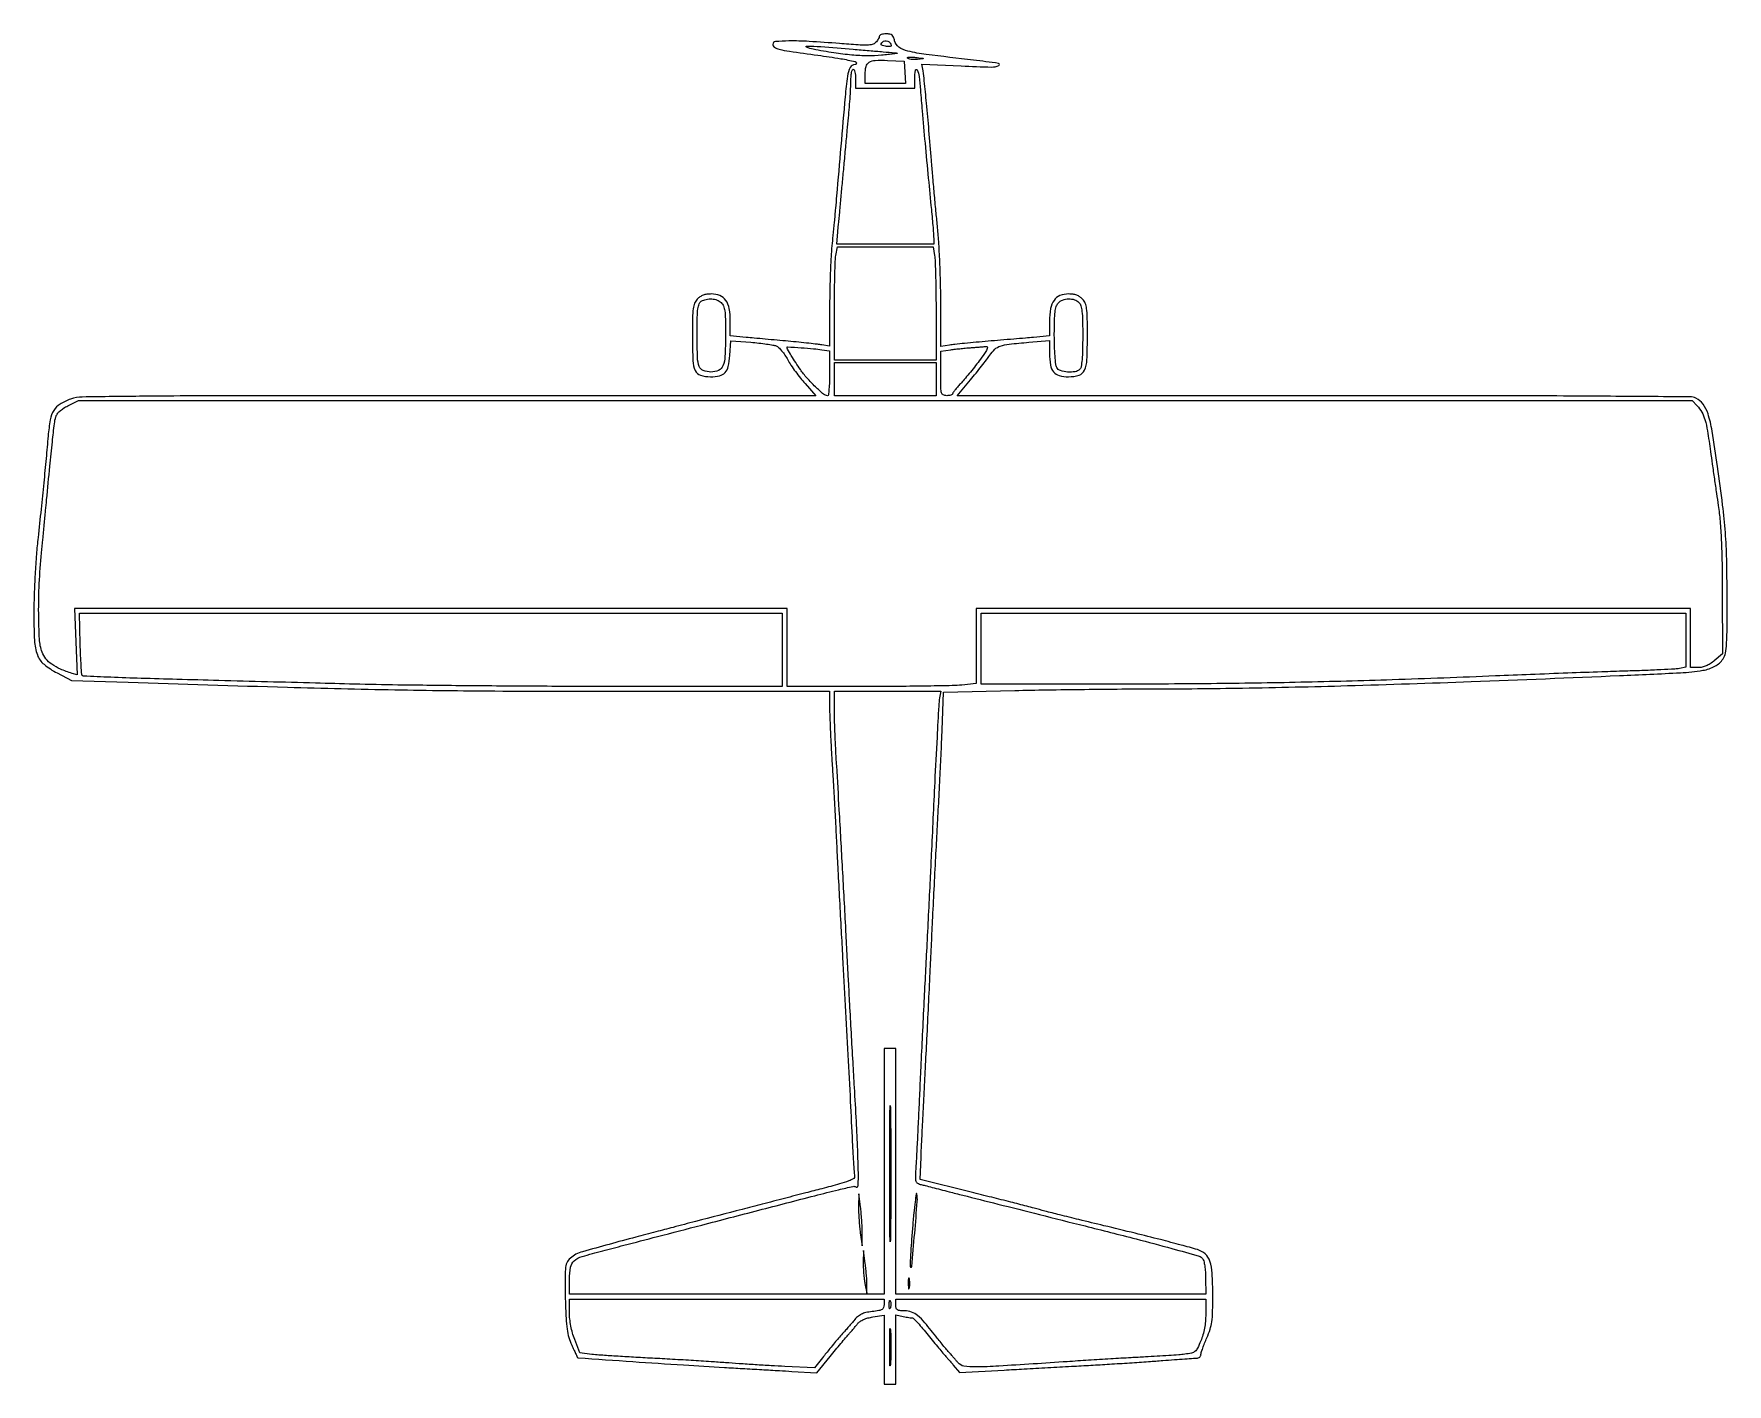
# Model space of a CAD drawing. Extents: x 23 to 201, y 13 to 268.
# Drawn here: x 36.9 to 97.5, y 134.3 to 182.6 of the extents above; entities that cross this region are included whole.
import ezdxf

# ---------------------------------------------------------------- set-up
doc = ezdxf.new("R2010")
doc.units = 0
doc.header["$MEASUREMENT"] = 0

msp = doc.modelspace()

# ---------------------------------------------------------------- linework, layer by layer
for points in [[(67.1724, 182.476157, -0.10032), (67.163527, 182.432378, -0.033437), (67.133955, 182.373695, -0.03172), (67.091608, 182.311406, -0.03124), (67.041522, 182.254636, -0.137019), (66.922854, 182.187781, -0.05322), (66.73438, 182.162302, -0.023995), (66.413277, 182.168708, -0.003329), (65.748534, 182.218379, 0.005404), (64.65984, 182.295189, 0.017697), (63.938663, 182.312672, 0.018484), (63.455014, 182.289383, 0.389508), (63.3654, 182.191801, 0.259226), (63.422882, 182.088379, 0.079777), (63.59341, 182.016882, 0.023341), (63.959598, 181.946032, 0.001716), (64.9728, 181.802205, -0.005755), (65.792091, 181.679144, -0.020844), (66.308388, 181.573258, -0.338696), (66.354079, 181.516022, -0.416944), (66.309083, 181.469573, 0.27601), (66.133002, 181.361652, 0.085636), (66.033885, 181.053795, 0.013498), (65.949919, 180.318035, 0.000302), (65.644062, 176.7717, -0.001152), (65.604889, 176.326357, -0.000817), (65.558967, 175.826818, -0.000824), (65.513542, 175.349877, -0.001748), (65.476461, 174.980681, 0.012361), (65.445375, 174.587384, 0.004303), (65.419494, 174.01961, 0.004271), (65.401713, 173.393756, 0.004966), (65.3958, 172.798397), (65.3958, 171.391933), (65.12085, 171.438873, 0.012953), (64.960623, 171.461974, 0.002189), (64.653303, 171.49682, 0.002392), (64.291745, 171.534464, 0.002125), (63.9153, 171.570223, -0.000185), (63.51717, 171.606484, -0.000151), (63.090318, 171.645651, -0.000152), (62.696876, 171.681992, -0.000395), (62.41365, 171.708465), (61.8426, 171.762297), (61.8426, 172.288639, 0.042008), (61.80487, 172.736933, 0.111001), (61.683446, 173.033147, 0.145988), (61.471479, 173.201334, 0.095493), (61.162955, 173.2608, 0.034321), (61.003868, 173.249867, 0.05417), (60.871297, 173.216656, 0.060144), (60.759166, 173.159154, 0.056757), (60.661496, 173.075648, 0.091864), (60.567051, 172.927262, 0.063992), (60.516697, 172.734715, 0.02834), (60.493993, 172.416884, 0.003662), (60.489, 171.73516, 0.009784), (60.50587, 170.873138, 0.096258), (60.588667, 170.521204, 0.21366), (60.775289, 170.355259, 0.076606), (61.135142, 170.2998, 0.054228), (61.462127, 170.335368, 0.155409), (61.657538, 170.448567, 0.132187), (61.769997, 170.667488, 0.034886), (61.826175, 171.060578), (61.864491, 171.590292), (62.580401, 171.532203, -0.007008), (62.868085, 171.504797, -0.008174), (63.14046, 171.470477, -0.007364), (63.369457, 171.434364, -0.048082), (63.481665, 171.403643, -0.100489), (63.568222, 171.348938, -0.026811), (63.680325, 171.229387, -0.026058), (63.795748, 171.076779, -0.024256), (63.89767, 170.90939, 0.02113), (64.013674, 170.716166, 0.010804), (64.174477, 170.483398, 0.010715), (64.350779, 170.250317, 0.015826), (64.5161, 170.054304), (64.90388, 169.623), (51.751376, 169.623, 0.000268), (44.345056, 169.619031, 0.002035), (40.854063, 169.601083, 0.001599), (38.666484, 169.573936, 0.081071), (38.246298, 169.498604, 0.052833), (37.870606, 169.31955, 0.118436), (37.648683, 169.097319, 0.092135), (37.520104, 168.761012, 0.023976), (37.442727, 168.1848, -0.001906), (37.370685, 167.380709, -0.001481), (37.286391, 166.506535, -0.001373), (37.189905, 165.562368, -0.001102), (37.081061, 164.547, 0.00828), (37.025722, 163.950015, 0.00489), (36.97844, 163.2357, 0.004891), (36.945173, 162.52134, 0.008357), (36.933209, 161.9244, 0.011562), (36.954307, 160.858778, 0.079003), (37.058657, 160.345581, 0.13137), (37.296711, 160.011791, 0.05405), (37.764666, 159.703839), (38.2815, 159.438672), (40.3119, 159.371469, 0.000903), (46.001041, 159.193448, 0.002786), (49.847438, 159.101486, 0.003171), (53.421149, 159.058632, 0.001476), (58.05675, 159.046128), (65.3958, 159.048), (65.3958, 158.457527, 0.008404), (65.400998, 158.148298, 0.002462), (65.419308, 157.673442, 0.002472), (65.44519, 157.139191, 0.00265), (65.475826, 156.617477, -0.001528), (65.512961, 156.008459, -0.00064), (65.559406, 155.188236, -0.000633), (65.606852, 154.310748, -0.000823), (65.647977, 153.5067, 0.000651), (65.691899, 152.64217, 0.000345), (65.748462, 151.570946, 0.000344), (65.807811, 150.475657, 0.000533), (65.860687, 149.5305, -0.000634), (65.956969, 147.803206, -0.000594), (66.05103, 146.037761, -0.000617), (66.135987, 144.367039, -0.000971), (66.204404, 142.9317, 0.002576), (66.226334, 142.500731, 0.003608), (66.250683, 142.116017, 0.002171), (66.274914, 141.792531, 0.04768), (66.291339, 141.699307, -0.336484), (66.258755, 141.617605, -0.044466), (66.080216, 141.530639, -0.023372), (65.749973, 141.422055, -0.004156), (65.121645, 141.253145, -0.000046), (64.543002, 141.102793, -0.000021), (63.785065, 140.905962, -0.00002), (62.985392, 140.698363, -0.000028), (62.2656, 140.511576, 0.000046), (60.603387, 140.080164, 0.000327), (59.79515, 139.869749, 0.000571), (59.183506, 139.709341, 0.000344), (58.4586, 139.517809, 0.003668), (56.552526, 138.997795, 0.112192), (56.121596, 138.763985, 0.205759), (55.944951, 138.392983, 0.017256), (55.940596, 137.306797, 0.004921), (55.96825, 136.621664, 0.022247), (56.00607, 136.223363, 0.036275), (56.068336, 135.933615, 0.036345), (56.171796, 135.6561, 0.000703), (56.246814, 135.492921, 0.001109), (56.311686, 135.353147, 0.000249), (56.368955, 135.230628, 0.047656), (56.375951, 135.21877, 0.221973), (56.407491, 135.201305, 0.00004), (58.361956, 135.066704, 0.001027), (60.171973, 134.945928, 0.001944), (61.6311, 134.857272, -0.00011), (62.279546, 134.82026, -0.000091), (62.968802, 134.78064, -0.000092), (63.599761, 134.744138, -0.000251), (64.046579, 134.717982), (64.939259, 134.665275), (65.410958, 135.245288, -0.001526), (65.605369, 135.482856, -0.001568), (65.799451, 135.717049, -0.001516), (65.969021, 135.919116, -0.006651), (66.071102, 136.0368, 0.003674), (66.153583, 136.130753, 0.002525), (66.245782, 136.23844, 0.002545), (66.333486, 136.343005, 0.005178), (66.401132, 136.426234, -0.077315), (66.486811, 136.505152, -0.043992), (66.610579, 136.573104, -0.038323), (66.764623, 136.627173, -0.028032), (66.942159, 136.664068), (67.3416, 136.723967), (67.3416, 135.492084), (67.3416, 134.2602), (67.5531, 134.2602), (67.7646, 134.2602), (67.7646, 135.497475), (67.7646, 136.73475), (68.028975, 136.681875, 0.004288), (68.134922, 136.661629, 0.005199), (68.234615, 136.644532, 0.00443), (68.318697, 136.631774, 0.035446), (68.357776, 136.629, -0.206275), (68.397453, 136.611904, -0.004181), (68.548992, 136.448828, -0.009149), (68.723474, 136.250725, -0.005934), (68.918251, 136.01565, 0.001128), (69.114835, 135.773699, 0.00149), (69.295137, 135.554145, 0.001069), (69.447223, 135.370871, 0.014566), (69.504688, 135.305869, -0.007917), (69.553573, 135.252032, -0.0018), (69.634645, 135.159185, -0.001863), (69.727361, 135.05142, -0.00181), (69.820165, 134.941935), (70.045253, 134.674433), (71.633277, 134.763354, -0.000008), (72.351685, 134.80357, -0.000005), (73.202141, 134.851156, -0.000005), (74.046402, 134.898379, -0.000008), (74.7441, 134.937385, 0.001408), (75.403852, 134.976123, 0.001066), (76.127614, 135.022214, 0.001078), (76.806891, 135.068397, 0.002509), (77.315535, 135.106647, -0.001104), (77.728637, 135.138881, -0.001493), (78.102228, 135.16608, -0.001002), (78.415902, 135.187344, -0.016422), (78.521085, 135.1908, 0.077825), (78.581029, 135.200187, 0.090243), (78.631906, 135.227368, 0.10078), (78.665919, 135.267811, 0.125239), (78.678, 135.315288, -0.07511), (78.689173, 135.389244, -0.009401), (78.740128, 135.54369, -0.010893), (78.808515, 135.72578, -0.008835), (78.8895, 135.918015, 0.026808), (79.004767, 136.22168, 0.043054), (79.066023, 136.491646, 0.028444), (79.093844, 136.8378, 0.005832), (79.101, 137.451324, 0.01411), (79.079123, 138.226422, 0.067335), (78.995277, 138.66028, 0.126009), (78.828791, 138.916587, 0.115482), (78.554407, 139.071543, 0.005544), (77.969997, 139.235208, 0.0028), (77.230014, 139.429185, 0.002308), (76.321674, 139.657402, 0.001274), (75.2094, 139.9284, -0.000751), (74.315272, 140.145259, -0.001584), (73.622203, 140.316787, -0.001977), (73.088553, 140.452901, -0.005442), (72.7137, 140.554458, 0.006048), (72.453275, 140.624676, 0.000728), (71.877092, 140.771684, 0.000866), (71.19175, 140.944216, 0.000713), (70.459672, 141.126058), (68.628644, 141.5781), (68.664915, 142.3818, -0.00095), (68.686236, 142.835097, -0.000189), (68.726193, 143.645248, -0.0002), (68.773448, 144.588467, -0.000186), (68.822584, 145.5543, 0.000368), (68.87571, 146.606078, 0.000245), (68.935102, 147.811269, 0.000247), (68.991563, 148.980406, 0.000484), (69.03515, 149.9112, -0.000739), (69.078675, 150.830662, -0.0004), (69.134784, 151.961428, -0.000399), (69.193733, 153.112259, -0.00063), (69.246306, 154.0989, 0.000778), (69.296216, 155.040774, 0.000628), (69.346962, 156.052251, 0.000635), (69.391434, 156.985787, 0.001639), (69.420472, 157.659806), (69.474652, 159.021111), (72.017407, 159.076856, -0.001598), (73.163411, 159.098315, -0.000987), (74.511227, 159.116583, -0.000989), (75.84323, 159.129372, -0.001777), (76.936331, 159.133818, 0.00425), (80.168411, 159.162948, 0.002726), (83.919424, 159.249101, 0.002292), (88.34312, 159.395135, 0.001333), (93.651379, 159.60891, 0.002104), (95.825899, 159.71146, 0.027376), (96.630763, 159.797155, 0.082961), (97.061856, 159.943061, 0.12537), (97.352653, 160.209298, 0.098499), (97.43459, 160.412283, 0.030831), (97.475899, 160.739308, 0.014551), (97.495307, 161.295047, 0.001933), (97.497591, 162.470588, 0.005274), (97.481391, 163.769733, 0.012767), (97.434811, 164.728432, 0.012234), (97.338049, 165.707137, 0.004487), (97.155124, 167.085, 0.005237), (96.96076, 168.358651, 0.035906), (96.813996, 168.975206, 0.080752), (96.639061, 169.322485, 0.12959), (96.383737, 169.531191, 0.105261), (96.16864, 169.578789, 0.000283), (93.140986, 169.601377, 0.001331), (89.163383, 169.618213, 0.000393), (83.067921, 169.623), (69.953604, 169.623), (70.43323, 170.188356, 0.005256), (70.632064, 170.427788, 0.00474), (70.832879, 170.679684, 0.004753), (71.008577, 170.90887, 0.014987), (71.120219, 171.067059, -0.060008), (71.301871, 171.280774, -0.107097), (71.499681, 171.39749, -0.053419), (71.813558, 171.465359, -0.006313), (72.525164, 171.532152), (73.2636, 171.592068), (73.2636, 171.133958, 0.038632), (73.295736, 170.718663, 0.132562), (73.404604, 170.473588, 0.159715), (73.607999, 170.342524, 0.064002), (73.9404, 170.2998, 0.077095), (74.31544, 170.357973, 0.211831), (74.511404, 170.531679, 0.097065), (74.599065, 170.898588, 0.01025), (74.6172, 171.783172, 0.003925), (74.612098, 172.433079, 0.029253), (74.589219, 172.740907, 0.064722), (74.538764, 172.9291, 0.089946), (74.444704, 173.075648, 0.056757), (74.347034, 173.159154, 0.060144), (74.234903, 173.216656, 0.05417), (74.102332, 173.249867, 0.034321), (73.943245, 173.2608, 0.095493), (73.634721, 173.201334, 0.145988), (73.422754, 173.033147, 0.111001), (73.30133, 172.736933, 0.042008), (73.2636, 172.288639), (73.2636, 171.762297), (72.69255, 171.709491, -0.001226), (72.40185, 171.683328, -0.000415), (71.978605, 171.646636, -0.000413), (71.510744, 171.606856, -0.000474), (71.064, 171.569669, 0.001945), (70.635869, 171.532764, 0.002178), (70.223948, 171.493832, 0.002001), (69.873444, 171.457746, 0.011634), (69.68925, 171.433691), (69.372, 171.384728), (69.372, 172.960918, 0.006351), (69.363258, 173.649141, 0.004612), (69.336736, 174.414734, 0.004659), (69.298082, 175.141017, 0.010167), (69.251953, 175.696704, -0.00189), (69.199148, 176.2263, -0.001093), (69.139444, 176.863586, -0.001092), (69.082335, 177.503243, -0.001834), (69.03752, 178.0407, 0.00154), (68.94884, 179.111846, 0.002053), (68.86129, 180.084296, 0.001715), (68.782704, 180.889226, 0.015462), (68.736229, 181.240137), (68.697115, 181.478574), (70.104891, 181.417801, 0.003787), (71.187284, 181.379284, 0.118724), (71.446949, 181.434181, 0.743336), (71.43541, 181.509339, 0.006031), (70.539008, 181.624667, -0.002484), (68.849515, 181.829858, -0.028841), (68.194674, 181.951385, -0.089335), (67.871627, 182.0954, -0.191552), (67.721272, 182.317682, 0.038492), (67.68198, 182.447855, 0.128355), (67.630142, 182.519642, 0.131781), (67.5507, 182.555885, 0.041517), (67.419478, 182.5668, 0.034888), (67.324844, 182.560189, 0.053079), (67.244979, 182.540174, 0.069238), (67.190117, 182.51092, 0.24013)], [(67.5954, 182.145173, -0.309481), (67.580868, 182.123944, -0.06489), (67.534737, 182.112622, -0.047284), (67.468051, 182.111517, -0.027746), (67.388887, 182.122141, -0.022943), (67.285371, 182.146899, -0.169825), (67.244628, 182.175806, -0.286712), (67.242365, 182.214222, -0.061134), (67.283137, 182.271125, -0.172399), (67.369656, 182.316776, -0.132636), (67.47644, 182.303937, -0.131273), (67.56303, 182.238866, -0.167875)], [(66.2418, 182.0169, -0.000525), (66.815333, 181.968497, -0.000805), (67.312254, 181.925229, -0.000264), (67.742319, 181.886855, -0.022754), (67.8069, 181.878082, -0.839171), (67.806844, 181.868867, -0.007707), (67.680264, 181.849353, -0.007105), (67.49474, 181.826353, -0.003447), (67.257, 181.801963, -0.026801), (66.755311, 181.781003, -0.018995), (66.192434, 181.809069, -0.016373), (65.549596, 181.886939, -0.010272), (64.8036, 182.01794, -0.047174), (64.566622, 182.088309, -0.825077), (64.574399, 182.128353, -0.018613), (65.077513, 182.109253, -0.001994)], [(68.536392, 181.653295, -0.025173), (68.421761, 181.647297, -0.029893), (68.313568, 181.653561, -0.031019), (68.224879, 181.669664, -0.136784), (68.179047, 181.695513, -0.511236), (68.18282, 181.718924, -0.091051), (68.233423, 181.733706, -0.038713), (68.332325, 181.736201, -0.01636), (68.464755, 181.724933, -0.000817), (68.713907, 181.695084, -0.167679), (68.735782, 181.684433, -0.62942), (68.732147, 181.674095, -0.001624)], [(66.3264, 180.9594), (66.3264, 180.621), (67.3839, 180.621), (68.4414, 180.621), (68.4414, 180.9594, -0.035569), (68.463169, 181.265021, -0.732991), (68.522753, 181.274853, -0.085064), (68.596231, 181.036941, -0.014062), (68.645157, 180.55755, 0.003372), (68.704992, 179.814278, 0.000954), (68.808163, 178.657877, 0.000993), (68.924924, 177.404309, 0.001381), (69.034814, 176.282218, -0.002292), (69.066742, 175.949961, -0.002731), (69.093705, 175.636289, -0.002362), (69.113745, 175.371586, -0.017711), (69.1182, 175.245868), (69.1182, 175.0374), (67.383161, 175.0374), (65.648122, 175.0374), (65.689245, 175.48155, -0.00017), (65.712704, 175.733976, -0.000032), (65.755535, 176.192851, -0.000035), (65.805605, 176.728503, -0.000032), (65.857164, 177.2793, 0.00002), (65.912064, 177.865638, 0.000015), (65.972226, 178.508644, 0.000015), (66.02864, 179.111987, 0.000035), (66.070811, 179.5635, 0.003563), (66.104043, 179.949256, 0.003472), (66.132083, 180.33878, 0.003424), (66.151996, 180.681315, 0.01295), (66.157432, 180.89595, -0.019832), (66.163455, 181.049978, -0.032062), (66.182119, 181.179757, -0.034075), (66.208889, 181.274611, -0.316915), (66.2418, 181.2978, -0.295869), (66.274551, 181.276561, -0.04382), (66.301549, 181.198395, -0.037669), (66.320276, 181.089087, -0.023598)], [(68.086485, 181.19205), (68.112271, 180.7902), (67.388535, 180.7902), (66.6648, 180.7902), (66.6648, 181.11168, -0.059168), (66.698814, 181.398109, -0.195274), (66.807466, 181.549632, -0.130361), (67.02436, 181.617618, -0.021425), (67.467568, 181.618348), (68.0607, 181.5939)], [(69.1485, 174.63555, -0.031625), (69.169183, 174.430604, -0.002768), (69.185808, 173.908254, -0.003624), (69.197682, 173.28441, -0.00281), (69.201869, 172.60515), (69.2028, 170.892), (67.3839, 170.892), (65.565, 170.892), (65.565931, 172.60515, -0.00281), (65.570118, 173.28441, -0.003624), (65.581992, 173.908254, -0.002768), (65.598617, 174.430604, -0.031625), (65.6193, 174.63555), (65.671739, 174.9528), (67.3839, 174.9528), (69.096061, 174.9528)], [(61.518689, 172.951588, -0.11639), (61.600765, 172.832512, -0.060526), (61.645807, 172.656742, -0.028657), (61.667041, 172.364983, -0.004496), (61.670709, 171.788338, -0.010273), (61.653143, 171.030509, -0.082867), (61.581128, 170.691101, -0.195266), (61.426171, 170.528103, -0.106653), (61.152243, 170.469, -0.091702), (60.876109, 170.520073, -0.215201), (60.731635, 170.665802, -0.082187), (60.670031, 170.980795, -0.007283), (60.6582, 171.793016, -0.00368), (60.662892, 172.4304, -0.026833), (60.68377, 172.735278, -0.061587), (60.726673, 172.906836, -0.170452), (60.80625, 173.000224, -0.078706), (60.983814, 173.06916, -0.070465), (61.181064, 173.083494, -0.072649), (61.368797, 173.042851, -0.09461)], [(74.315057, 172.958657, -0.130368), (74.382911, 172.841813, -0.03937), (74.421628, 172.638472, -0.022545), (74.442552, 172.313858, -0.004822), (74.448, 171.748877, -0.006025), (74.442156, 171.263857, -0.015462), (74.422862, 170.913543, -0.015916), (74.393234, 170.663135, -0.160302), (74.34648, 170.57052, -0.15363), (74.174404, 170.480821, -0.062757), (73.908089, 170.467415, -0.063573), (73.653485, 170.519563, -0.189831), (73.520377, 170.632638, -0.09588), (73.485924, 170.743927, -0.008368), (73.458526, 171.039887, -0.010746), (73.439193, 171.396991, -0.008149), (73.4328, 171.789227, -0.005413), (73.438487, 172.314538, -0.024941), (73.460228, 172.61797, -0.044357), (73.501483, 172.811479, -0.10965), (73.572812, 172.936889, -0.118575), (73.730153, 173.044343, -0.083649), (73.941035, 173.086264, -0.083894), (74.153409, 173.056752, -0.12056)], [(65.12085, 171.265353), (65.3958, 171.222733), (65.3958, 170.422867, -0.008965), (65.390301, 170.116183, -0.014857), (65.373344, 169.857961, -0.008542), (65.349853, 169.649786, -0.376787), (65.319354, 169.623, -0.179098), (65.181565, 169.673991, -0.014125), (64.887601, 169.94086, -0.020017), (64.587681, 170.253025, -0.028887), (64.350716, 170.5536, -0.008723), (64.182362, 170.803735, -0.009049), (64.024945, 171.056575, -0.004743), (63.89077, 171.285954, -0.130685), (63.873, 171.352781, -0.433894), (63.892461, 171.370985, -0.000807), (64.377123, 171.337814, -0.005133), (64.821606, 171.302083, -0.015827)], [(70.748463, 170.87085, -0.005509), (70.575548, 170.646714, -0.004488), (70.385616, 170.410441, -0.004535), (70.206776, 170.196009, -0.011809), (70.073115, 170.046, 0.009812), (69.967084, 169.927953, 0.013776), (69.877517, 169.818241, 0.010001), (69.808072, 169.724402, 0.15255), (69.795734, 169.68645, -0.268444), (69.78121, 169.662004, -0.054976), (69.733087, 169.641638, -0.044269), (69.664587, 169.627608, -0.028393), (69.5835, 169.623, -0.109017), (69.460711, 169.650094, -0.222969), (69.398752, 169.724002, -0.061366), (69.375641, 169.892452, -0.003441), (69.372, 170.421516), (69.372, 171.220033), (69.73155, 171.267723, -0.004937), (69.896686, 171.28797, -0.002786), (70.097313, 171.309428, -0.002781), (70.299961, 171.328823, -0.004558), (70.4718, 171.342727, 0.000982), (70.628356, 171.354268, 0.001), (70.783948, 171.366358, 0.00097), (70.919163, 171.377401, 0.004139), (70.999832, 171.38482, -0.411055), (71.037753, 171.354153, -0.142363), (71.02442, 171.277419, -0.040002), (70.934924, 171.126352, -0.007823)], [(96.423618, 169.26345, -0.061349), (96.590041, 169.035297, -0.055604), (96.702799, 168.766031, -0.031401), (96.794035, 168.363142, -0.006206), (96.902901, 167.630435, 0.000983), (96.965593, 167.175878, 0.000612), (97.040787, 166.64324, 0.000614), (97.11622, 166.118219, 0.001115), (97.179389, 165.6891, -0.016066), (97.244065, 165.135297, -0.009335), (97.287862, 164.467181, -0.007369), (97.314492, 163.636661, -0.003541), (97.325401, 162.570839), (97.3323, 160.383178), (97.039396, 160.138589, -0.031555), (96.894925, 160.032664, -0.041248), (96.750234, 159.956021, -0.045304), (96.607374, 159.909607, -0.055954), (96.468346, 159.894), (96.1902, 159.894), (96.1902, 160.9515), (96.1902, 162.009), (83.4156, 162.009), (70.641, 162.009), (70.641, 160.667452), (70.641, 159.325904), (70.12099, 159.271552, -0.020319), (69.784348, 159.250143, -0.001704), (68.912436, 159.233166, -0.002266), (67.87181, 159.221169, -0.001749), (66.73699, 159.2172), (63.873, 159.2172), (63.873, 160.6131), (63.873, 162.009), (51.127701, 162.009), (38.382402, 162.009), (38.43324, 160.820315), (38.484078, 159.63163), (38.298189, 159.688643, -0.027015), (37.883584, 159.840745, -0.052389), (37.575976, 160.012935, -0.066299), (37.361387, 160.211806, -0.086524), (37.229, 160.4439, -0.072663), (37.133349, 160.914113, -0.012403), (37.105148, 161.829163, -0.01348), (37.127604, 162.900697, -0.012492), (37.207668, 163.9971, 0.000363), (37.25443, 164.476924, 0.000265), (37.305699, 165.009921, 0.000268), (37.353744, 165.51505, 0.000592), (37.389746, 165.9006, -0.001285), (37.503492, 167.100746, -0.003209), (37.594478, 167.97683, -0.002878), (37.669334, 168.621162, -0.036132), (37.716485, 168.8616, -0.088844), (37.765318, 168.964498, -0.051207), (37.856284, 169.067663, -0.042618), (37.98577, 169.168291, -0.027082), (38.151467, 169.26345), (38.528852, 169.4538), (67.387079, 169.4538), (96.245306, 169.4538)], [(63.7038, 160.5285), (63.7038, 159.2172), (57.54915, 159.2197, -0.001124), (54.972542, 159.226538, -0.00103), (52.320209, 159.245002, -0.001029), (49.953232, 159.271228, -0.003384), (48.3912, 159.302323, 0.000005), (47.001269, 159.33939, 0.000003), (45.289906, 159.385002, 0.000003), (43.546891, 159.431437, 0.000004), (42.051005, 159.471268, -0.001283), (40.768256, 159.508708, -0.002094), (39.680486, 159.547813, -0.000257), (38.712544, 159.587169, -0.188023), (38.667005, 159.607117, -0.179497), (38.647344, 159.649872, -0.002144), (38.625029, 159.961347, -0.006111), (38.60502, 160.3247, -0.003917), (38.590254, 160.746972), (38.560608, 161.8398), (51.132204, 161.8398), (63.7038, 161.8398)], [(96.021, 160.873622), (96.021, 159.907444), (95.78835, 159.86254, -0.033558), (95.629186, 159.842771, -0.001846), (95.127016, 159.816236, -0.002855), (94.528776, 159.790263, -0.002083), (93.8637, 159.767967, 0.001426), (93.0124, 159.740546, 0.000511), (91.798931, 159.696754, 0.000507), (90.468378, 159.646026, 0.0006), (89.2107, 159.59529, -0.002057), (85.519743, 159.457167, -0.002955), (82.249494, 159.367604, -0.003029), (79.041511, 159.31816, -0.002338), (75.543169, 159.3018), (70.8102, 159.3018), (70.8102, 160.5708), (70.8102, 161.8398), (83.4156, 161.8398), (96.021, 161.8398)], [(69.329945, 158.81535, 0.026071), (69.29803, 158.523829, 0.000942), (69.236442, 157.405736, 0.001239), (69.154763, 155.794992, 0.000324), (69.031811, 153.2106, -0.000462), (68.988981, 152.315541, -0.000231), (68.933205, 151.182844, -0.000229), (68.874376, 150.01012, -0.000338), (68.82156, 148.9806, 0.000502), (68.768778, 147.945096, 0.000331), (68.71003, 146.753505, 0.000333), (68.654404, 145.593979, 0.000642), (68.6117, 144.666, -0.00055), (68.574756, 143.859971, -0.000612), (68.537292, 143.082119, -0.000565), (68.50378, 142.418835, -0.003208), (68.483275, 142.065863, 0.005322), (68.46156, 141.662608, 0.08094), (68.478029, 141.524136, 0.203419), (68.538119, 141.450019, 0.062999), (68.67524, 141.39804, -0.002811), (68.809039, 141.364995, -0.000484), (69.06237, 141.300653, -0.000527), (69.359623, 141.224517, -0.000471), (69.6681, 141.14485, 0.001576), (70.158401, 141.019381, 0.000136), (71.410705, 140.70348, 0.000179), (72.904734, 140.327605, 0.000139), (74.531173, 139.91952, -0.001638), (76.355833, 139.455879, -0.004533), (77.636008, 139.113715, -0.001858), (78.613111, 138.839128, -0.162002), (78.737333, 138.754346, -0.105929), (78.778498, 138.666822, -0.019597), (78.812211, 138.490924, -0.020046), (78.835888, 138.276716, -0.016324), (78.844509, 138.04605), (78.8472, 137.475), (73.3059, 137.475), (67.7646, 137.475), (67.7646, 141.8742), (67.7646, 146.2734), (67.5531, 146.2734), (67.3416, 146.2734), (67.3416, 141.8742), (67.3416, 137.475), (61.7157, 137.475), (56.0898, 137.475), (56.0898, 138.02295, -0.0452), (56.127989, 138.444525, -0.173269), (56.257772, 138.669207, -0.102408), (56.543213, 138.825052, -0.010812), (57.277972, 139.031589, 0.000381), (58.034325, 139.227268, 0.000102), (59.236854, 139.539619, 0.000085), (60.819132, 139.951241, 0.00004), (62.8578, 140.482137, -0.000449), (64.862985, 141.002562, -0.004321), (65.718543, 141.215923, -0.004094), (66.233797, 141.335245, -0.195681), (66.336802, 141.317871, 0.133063), (66.365478, 141.309345, 0.178054), (66.39096, 141.318015, 0.138322), (66.409189, 141.343794, 0.071796), (66.416976, 141.382757, 0.019329), (66.423703, 141.823671, 0.003552), (66.398872, 142.637478, 0.003466), (66.353119, 143.664087, 0.002105), (66.285489, 144.8775, -0.000668), (66.232342, 145.784138, -0.000432), (66.173153, 146.833346, -0.000434), (66.117104, 147.858494, -0.000823), (66.074027, 148.6845, 0.000756), (65.979036, 150.510663, 0.000446), (65.860383, 152.690687, 0.000444), (65.741632, 154.803157, 0.001036), (65.648027, 156.384757, -0.002585), (65.616242, 156.951591, -0.002387), (65.589389, 157.534018, -0.002381), (65.570417, 158.053064, -0.007943), (65.565, 158.394007), (65.565, 159.048), (67.466385, 159.048), (69.36777, 159.048)], [(67.574186, 139.61115, -0.011351), (67.565445, 139.352272, -0.966806), (67.557186, 139.352459, -0.002303), (67.55155, 140.227215, -0.000459), (67.550115, 141.7896, -0.000459), (67.55155, 143.351985, -0.002303), (67.557186, 144.226741, -0.966806), (67.565445, 144.226928, -0.011351), (67.574186, 143.96805, -0.001741), (67.581691, 142.976353, -0.001021), (67.584115, 141.7896, -0.001021), (67.581691, 140.602847, -0.001741)], [(66.431278, 140.6052, 0.011491), (66.434532, 140.393381, 0.006719), (66.447669, 140.1399, 0.006716), (66.467644, 139.886444, 0.011322), (66.492055, 139.6746), (66.556377, 139.2093), (66.559922, 139.6746, 0.011491), (66.556668, 139.886419, 0.006719), (66.543531, 140.1399, 0.006716), (66.523556, 140.393356, 0.011322), (66.499145, 140.6052), (66.434823, 141.0705)], [(68.360707, 139.864695, 0.003159), (68.319273, 139.334482, 0.005045), (68.291308, 138.880932, 0.001331), (68.272048, 138.486783, 0.210939), (68.287626, 138.446574, 0.636454), (68.334123, 138.463452, 0.000916), (68.438397, 139.656363, 0.002263), (68.53025, 140.790233, 0.070528), (68.512143, 141.0705, 0.835713), (68.49264, 141.069977, 0.006689), (68.453123, 140.78609, 0.006801), (68.407811, 140.380785, 0.003356)], [(66.596987, 138.6171, 0.014711), (66.599374, 138.430457, 0.010074), (66.612579, 138.218951, 0.010162), (66.633571, 138.015521, 0.020207), (66.659947, 137.8557), (66.729942, 137.5173), (66.731304, 137.8134, 0.015601), (66.727425, 137.9592, 0.006176), (66.713372, 138.159202, 0.006105), (66.692876, 138.374963, 0.007612), (66.668345, 138.5748), (66.604023, 139.0401)], [(68.208935, 137.8557, 0.008901), (68.211697, 137.734815, 0.053901), (68.220948, 137.67291, 0.67161), (68.233572, 137.671235, 0.082665), (68.247434, 137.708636, 0.028254), (68.258716, 137.792651, 0.020511), (68.26211, 137.886968, 0.020826), (68.257901, 137.977035, 0.041951), (68.245727, 138.047036, 0.285845), (68.231912, 138.060112, 0.417468), (68.219038, 138.051495, 0.038992), (68.210702, 137.977391, 0.009782)], [(67.3416, 137.106084, -0.082921), (67.323327, 136.996656, -0.178959), (67.270071, 136.931482, -0.091003), (67.159268, 136.891032, -0.01266), (66.916259, 136.855993, 0.024748), (66.688786, 136.817561, 0.060994), (66.529335, 136.761391, 0.067377), (66.397635, 136.672238, 0.035966), (66.260609, 136.530717, -0.002199), (66.160057, 136.411764, -0.001645), (66.048251, 136.28154, -0.001662), (65.942134, 136.159584, -0.003799), (65.8611, 136.068484, 0.004868), (65.714962, 135.903483, 0.005207), (65.575349, 135.739299, 0.003671), (65.403787, 135.53013, 0.001078), (65.143461, 135.206516), (64.851148, 134.841532), (63.791024, 134.893531, -0.002096), (63.308609, 134.919221, -0.001231), (62.731671, 134.953794, -0.001231), (62.154992, 134.991202, -0.002098), (61.6734, 135.025663, 0.002631), (61.153372, 135.062317, 0.001056), (60.441941, 135.107193, 0.001045), (59.675255, 135.152319, 0.001322), (58.9662, 135.190685, -0.001532), (58.303325, 135.226832, -0.001804), (57.67586, 135.265248, -0.00158), (57.146097, 135.301283, -0.011265), (56.890152, 135.325311), (56.463804, 135.375047), (56.276802, 135.857311, -0.024132), (56.199611, 136.088959, -0.020518), (56.14025, 136.339804, -0.020768), (56.102368, 136.590778, -0.027076), (56.0898, 136.822687), (56.0898, 137.3058), (61.7157, 137.3058), (67.3416, 137.3058)], [(67.569427, 136.99016, -0.087174), (67.554509, 136.957532, -0.597527), (67.540963, 136.959016, -0.080377), (67.530728, 137.00393, -0.012823), (67.527293, 137.0943, -0.014395), (67.528795, 137.185678, -0.052471), (67.537456, 137.242955, -0.333666), (67.551165, 137.253856, -0.31318), (67.566292, 137.24396, -0.06278), (67.579699, 137.193374, -0.030339), (67.584594, 137.126449, -0.029507), (67.581263, 137.055099, -0.037336)], [(78.8472, 136.767182, -0.021519), (78.836002, 136.507115, -0.023769), (78.802463, 136.257557, -0.024746), (78.74718, 136.022091, -0.028453), (78.670856, 135.804233, -0.016204), (78.552759, 135.544173, -0.105504), (78.464174, 135.432109, -0.119575), (78.342379, 135.372728, -0.023297), (78.099806, 135.33133, -0.010586), (77.883848, 135.309384, -0.002508), (77.52283, 135.282225, -0.002579), (77.107517, 135.255228, -0.002541), (76.6899, 135.232373, 0.001999), (76.179128, 135.204976, 0.000715), (75.451039, 135.161958, 0.00071), (74.652707, 135.112507, 0.00084), (73.8981, 135.063416, -0.000823), (71.44746, 134.90391, -0.013453), (70.624801, 134.873914, -0.041235), (70.201744, 134.904803, -0.184059), (69.989534, 135.026123, 0.004407), (69.921793, 135.107168, 0.003067), (69.843946, 135.197525, 0.003093), (69.768175, 135.283311, 0.006391), (69.707691, 135.349227, -0.013557), (69.637329, 135.428149, -0.00282), (69.518372, 135.570715, -0.002959), (69.382151, 135.737859, -0.00279), (69.245202, 135.9099, 0.007403), (68.802186, 136.456017, 0.044253), (68.543436, 136.715081, 0.086849), (68.328159, 136.839569, 0.087983), (68.084384, 136.8828, -0.018183), (67.901266, 136.889462, -0.128605), (67.817728, 136.917938, -0.196343), (67.776942, 136.977721, -0.052787), (67.7646, 137.0943), (67.7646, 137.3058), (73.3059, 137.3058), (78.8472, 137.3058)], [(67.573691, 135.004151, -0.036599), (67.562958, 134.915566, -0.884121), (67.552947, 134.916276, -0.010914), (67.545987, 135.147116, -0.002028), (67.54418, 135.5715, -0.002097), (67.545876, 135.99662, -0.009805), (67.552679, 136.241324, -0.825028), (67.562825, 136.242793, -0.070857), (67.573451, 136.188551, -0.008346), (67.582686, 135.926872, -0.004596), (67.585695, 135.606602, -0.00458), (67.582783, 135.281611, -0.007321)]]:
    msp.add_lwpolyline(points, format="xyb", close=True)
msp.add_lwpolyline([(69.2028, 170.2152), (69.2028, 169.623), (67.3839, 169.623), (65.565, 169.623), (65.565, 170.2152), (65.565, 170.8074), (67.3839, 170.8074), (69.2028, 170.8074)], close=True)

doc.saveas('drawing.dxf')
